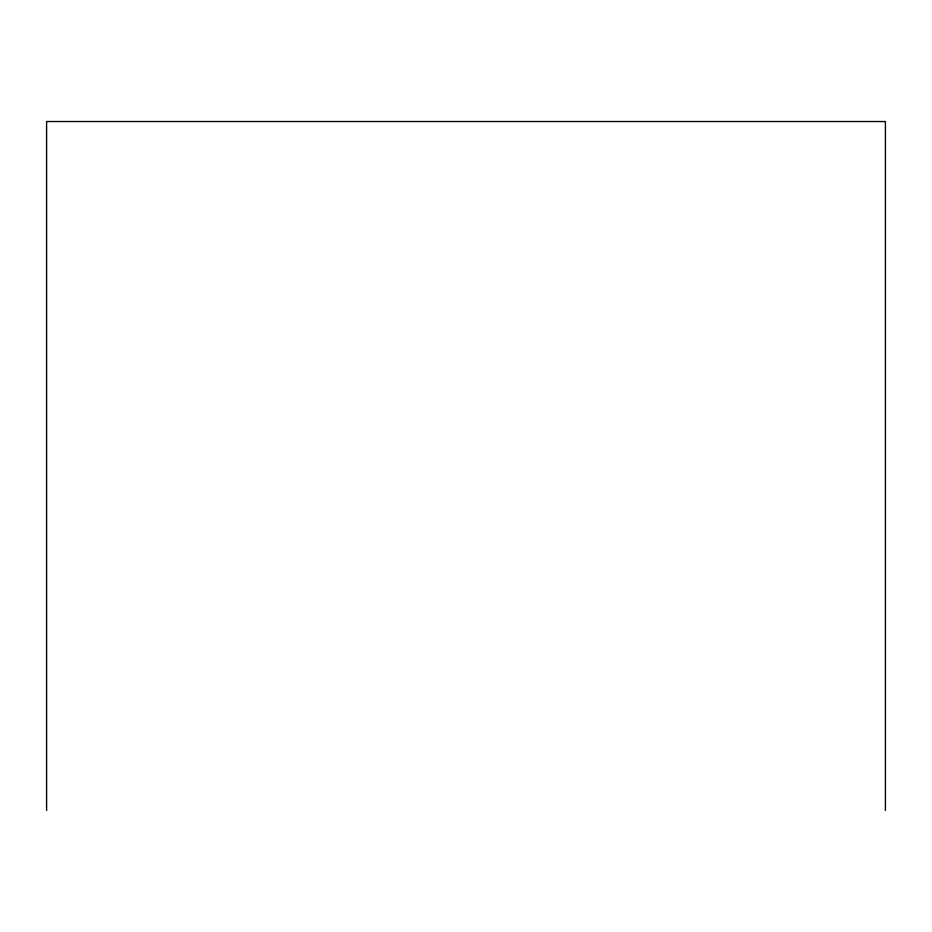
<?xml version="1.0" encoding="UTF-8"?>
<svg xmlns="http://www.w3.org/2000/svg" width="932" height="932" viewBox="0 0 932 932"><rect width="100%" height="100%" fill="white"/><g stroke="black" fill="none" stroke-linecap="round" stroke-linejoin="round"><path stroke-width="1.4" d="M885.4 810.467L885.4 121.533L46.6 121.533L46.6 810.467"/></g></svg>
